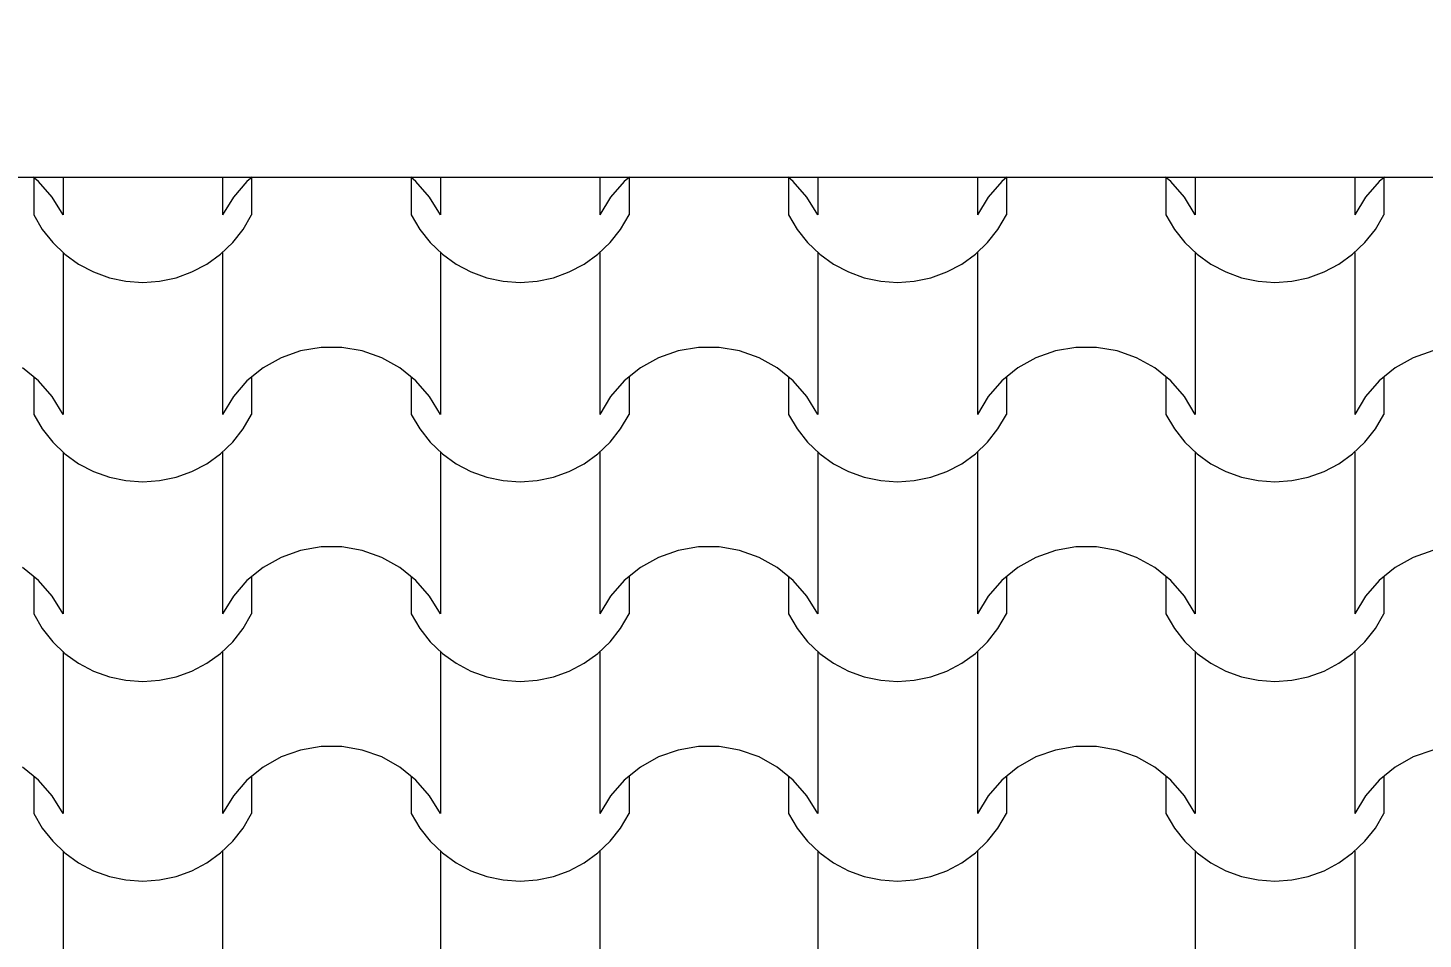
# Model space of a CAD drawing. Header units: millimetres. Extents: x 318905 to 439572, y -5133 to 105868.
# Drawn here: x 393207 to 394259, y 7061 to 7747 of the extents above; entities that cross this region are included whole.
import ezdxf

# ---------------------------------------------------------------- set-up
doc = ezdxf.new("R2010")
doc.units = ezdxf.units.MM
doc.header["$MEASUREMENT"] = 0
for name, color, linetype, lineweight in [('0_Stylo_No__98', 154, 'Continuous', 0), ('2D -  Dessin général_Stylo_No__1', 7, 'Continuous', 5), ('OMBRES_Stylo_No__1', 7, 'Continuous', 5)]:
    doc.layers.add(name, color=color, linetype=linetype, lineweight=lineweight)
doc.layers.add('OMBRES_Stylo_No__82', color=7, linetype='Continuous', lineweight=13, true_color=0xaaaaaa)
doc.styles.add('STYLE_GENERE_3', font='')
doc.styles.get('STYLE_GENERE_3').set_extended_font_data('Arial')
doc.dimstyles.new('STYLE_GENERE__1', dxfattribs={"dimtxt": 200, "dimasz": 142.5, "dimexe": 0.18, "dimexo": 500, "dimgap": 0.09, "dimtad": 0, "dimtih": 1, "dimtoh": 1, "dimlfac": 0.001, "dimzin": 0, "dimdsep": 46, "dimtxsty": 'STYLE_GENERE_3', "dimblk": 'ARROWHEAD_6', "dimblk1": 'ARROWHEAD_6', "dimblk2": 'ARROWHEAD_6', "dimcen": 0.09, "dimclrd": 154, "dimclre": 154, "dimclrt": 154, "dimazin": 0, "dimtfac": 1, "dimtdec": 4, "dimtmove": 0, "dimatfit": 3, "dimfxl": 0, "dimtolj": 1, "dimtzin": 0, "dimarcsym": 0})

# ---------------------------------------------------------------- blocks, each defined once
blk = doc.blocks.new('*X111')
at = {"layer": 'OMBRES_Stylo_No__82', "linetype": 'Continuous'}
for p, q in [((393215.1, 7631.3), (393211.1, 7634.5)), ((393211.5, 7634.2), (393211.5, 7606.2)), ((393225.3, 7619.5), (393215.1, 7631.3)), ((393233.5, 7634.5), (393233.5, 7606.2)), ((393353.7, 7634.5), (393353.7, 7606.2)), ((393372.1, 7631.3), (393361.9, 7619.5)), ((393376.1, 7634.5), (393372.1, 7631.3)), ((393375.7, 7634.2), (393375.7, 7606.2)), ((393499.5, 7631.3), (393495.6, 7634.5)), ((393496, 7634.2), (393496, 7606.2)), ((393509.8, 7619.5), (393499.5, 7631.3)), ((393518, 7634.5), (393518, 7606.2)), ((393638.2, 7634.5), (393638.2, 7606.2)), ((393656.6, 7631.3), (393646.3, 7619.5)), ((393660.5, 7634.5), (393656.6, 7631.3)), ((393660.2, 7634.2), (393660.2, 7606.2)), ((393784, 7631.3), (393780.1, 7634.5)), ((393780.4, 7634.2), (393780.4, 7606.2)), ((393794.3, 7619.5), (393784, 7631.3)), ((393802.4, 7634.5), (393802.4, 7606.2)), ((393922.7, 7634.5), (393922.7, 7606.2)), ((393941.1, 7631.3), (393930.8, 7619.5)), ((393945, 7634.5), (393941.1, 7631.3)), ((393944.7, 7634.2), (393944.7, 7606.2)), ((394068.5, 7631.3), (394064.6, 7634.5)), ((394064.9, 7634.2), (394064.9, 7606.2)), ((394078.8, 7619.5), (394068.5, 7631.3)), ((394086.9, 7634.5), (394086.9, 7606.2)), ((394207.2, 7634.5), (394207.2, 7606.2)), ((394225.6, 7631.3), (394215.3, 7619.5)), ((394229.5, 7634.5), (394225.6, 7631.3)), ((394229.2, 7634.2), (394229.2, 7606.2)), ((393233.5, 7606.2), (393225.3, 7619.5)), ((393361.9, 7619.5), (393353.7, 7606.2)), ((393518, 7606.2), (393509.8, 7619.5)), ((393646.3, 7619.5), (393638.2, 7606.2)), ((393802.4, 7606.2), (393794.3, 7619.5)), ((393930.8, 7619.5), (393922.7, 7606.2)), ((394086.9, 7606.2), (394078.8, 7619.5)), ((394215.3, 7619.5), (394207.2, 7606.2)), ((393211.5, 7606.2), (393217.9, 7595.2)), ((393369.3, 7595.2), (393375.7, 7606.2)), ((393496, 7606.2), (393502.4, 7595.2)), ((393653.8, 7595.2), (393660.2, 7606.2)), ((393780.4, 7606.2), (393786.9, 7595.2)), ((393938.2, 7595.2), (393944.7, 7606.2)), ((394064.9, 7606.2), (394071.4, 7595.2)), ((394222.7, 7595.2), (394229.2, 7606.2)), ((393217.9, 7595.2), (393225.8, 7585.3)), ((393361.4, 7585.3), (393369.3, 7595.2)), ((393502.4, 7595.2), (393510.3, 7585.3)), ((393645.9, 7585.3), (393653.8, 7595.2)), ((393786.9, 7595.2), (393794.8, 7585.3)), ((393930.4, 7585.3), (393938.2, 7595.2)), ((394071.4, 7595.2), (394079.2, 7585.3)), ((394214.8, 7585.3), (394222.7, 7595.2)), ((393225.8, 7585.3), (393235, 7576.5)), ((393352.2, 7576.5), (393361.4, 7585.3)), ((393510.3, 7585.3), (393519.5, 7576.5)), ((393636.7, 7576.5), (393645.9, 7585.3)), ((393794.8, 7585.3), (393804, 7576.5)), ((393921.2, 7576.5), (393930.4, 7585.3)), ((394079.2, 7585.3), (394088.4, 7576.5)), ((394205.6, 7576.5), (394214.8, 7585.3)), ((393233.5, 7577.8), (393233.5, 7516.8)), ((393235, 7576.5), (393245.3, 7569.1)), ((393341.9, 7569.1), (393352.2, 7576.5)), ((393353.7, 7577.8), (393353.7, 7516.8)), ((393518, 7577.8), (393518, 7516.8)), ((393519.5, 7576.5), (393529.8, 7569.1)), ((393626.4, 7569.1), (393636.7, 7576.5)), ((393638.2, 7577.8), (393638.2, 7516.8)), ((393802.4, 7577.8), (393802.4, 7516.8)), ((393804, 7576.5), (393814.3, 7569.1)), ((393910.9, 7569.1), (393921.2, 7576.5)), ((393922.7, 7577.8), (393922.7, 7516.8)), ((394086.9, 7577.8), (394086.9, 7516.8)), ((394088.4, 7576.5), (394098.7, 7569.1)), ((394195.3, 7569.1), (394205.6, 7576.5)), ((394207.2, 7577.8), (394207.2, 7516.8)), ((393245.3, 7569.1), (393256.5, 7563.1)), ((393256.5, 7563.1), (393268.5, 7558.8)), ((393318.7, 7558.8), (393330.7, 7563.1)), ((393330.7, 7563.1), (393341.9, 7569.1)), ((393529.8, 7569.1), (393541, 7563.1)), ((393541, 7563.1), (393553, 7558.8)), ((393603.2, 7558.8), (393615.1, 7563.1)), ((393615.1, 7563.1), (393626.4, 7569.1)), ((393814.3, 7569.1), (393825.5, 7563.1)), ((393825.5, 7563.1), (393837.5, 7558.8)), ((393887.7, 7558.8), (393899.6, 7563.1)), ((393899.6, 7563.1), (393910.9, 7569.1)), ((394098.7, 7569.1), (394110, 7563.1)), ((394110, 7563.1), (394121.9, 7558.8)), ((394172.1, 7558.8), (394184.1, 7563.1)), ((394184.1, 7563.1), (394195.3, 7569.1)), ((393268.5, 7558.8), (393280.9, 7556.2)), ((393280.9, 7556.2), (393293.6, 7555.3)), ((393293.6, 7555.3), (393306.3, 7556.2)), ((393306.3, 7556.2), (393318.7, 7558.8)), ((393553, 7558.8), (393565.4, 7556.2)), ((393565.4, 7556.2), (393578.1, 7555.3)), ((393578.1, 7555.3), (393590.8, 7556.2)), ((393590.8, 7556.2), (393603.2, 7558.8)), ((393837.5, 7558.8), (393849.9, 7556.2)), ((393849.9, 7556.2), (393862.6, 7555.3)), ((393862.6, 7555.3), (393875.2, 7556.2)), ((393875.2, 7556.2), (393887.7, 7558.8)), ((394121.9, 7558.8), (394134.4, 7556.2)), ((394134.4, 7556.2), (394147, 7555.3)), ((394147, 7555.3), (394159.7, 7556.2)), ((394159.7, 7556.2), (394172.1, 7558.8)), ((393233.5, 7516.8), (393233.5, 7455.8)), ((393353.7, 7516.8), (393353.7, 7455.8)), ((393518, 7516.8), (393518, 7455.8)), ((393638.2, 7516.8), (393638.2, 7455.8)), ((393802.4, 7516.8), (393802.4, 7455.8)), ((393922.7, 7516.8), (393922.7, 7455.8)), ((394086.9, 7516.8), (394086.9, 7455.8)), ((394207.2, 7516.8), (394207.2, 7455.8)), ((393397.9, 7498.5), (393384.3, 7490.8)), ((393412.6, 7503.7), (393397.9, 7498.5)), ((393428, 7506.3), (393412.6, 7503.7)), ((393435.8, 7506.3), (393428, 7506.3)), ((393443.7, 7506.3), (393435.8, 7506.3)), ((393459.1, 7503.7), (393443.7, 7506.3)), ((393473.8, 7498.5), (393459.1, 7503.7)), ((393487.4, 7490.8), (393473.8, 7498.5)), ((393682.4, 7498.5), (393668.7, 7490.8)), ((393697.1, 7503.7), (393682.4, 7498.5)), ((393712.5, 7506.3), (393697.1, 7503.7)), ((393720.3, 7506.3), (393712.5, 7506.3)), ((393728.1, 7506.3), (393720.3, 7506.3)), ((393743.5, 7503.7), (393728.1, 7506.3)), ((393758.3, 7498.5), (393743.5, 7503.7)), ((393771.9, 7490.8), (393758.3, 7498.5)), ((393966.9, 7498.5), (393953.2, 7490.8)), ((393981.6, 7503.7), (393966.9, 7498.5)), ((393997, 7506.3), (393981.6, 7503.7)), ((394004.8, 7506.3), (393997, 7506.3)), ((394012.6, 7506.3), (394004.8, 7506.3)), ((394028, 7503.7), (394012.6, 7506.3)), ((394042.7, 7498.5), (394028, 7503.7)), ((394056.4, 7490.8), (394042.7, 7498.5)), ((394251.3, 7498.5), (394237.7, 7490.8)), ((394266.1, 7503.7), (394251.3, 7498.5)), ((393215.1, 7481), (393202.9, 7490.8)), ((393384.3, 7490.8), (393372.1, 7481)), ((393499.5, 7481), (393487.4, 7490.8)), ((393668.7, 7490.8), (393656.6, 7481)), ((393784, 7481), (393771.9, 7490.8)), ((393953.2, 7490.8), (393941.1, 7481)), ((394068.5, 7481), (394056.4, 7490.8)), ((394237.7, 7490.8), (394225.6, 7481)), ((393211.5, 7483.9), (393211.5, 7455.8)), ((393225.3, 7469.2), (393215.1, 7481)), ((393372.1, 7481), (393361.9, 7469.2)), ((393375.7, 7483.9), (393375.7, 7455.8)), ((393496, 7483.9), (393496, 7455.8)), ((393509.8, 7469.2), (393499.5, 7481)), ((393656.6, 7481), (393646.3, 7469.2)), ((393660.2, 7483.9), (393660.2, 7455.8)), ((393780.4, 7483.9), (393780.4, 7455.8)), ((393794.3, 7469.2), (393784, 7481)), ((393941.1, 7481), (393930.8, 7469.2)), ((393944.7, 7483.9), (393944.7, 7455.8)), ((394064.9, 7483.9), (394064.9, 7455.8)), ((394078.8, 7469.2), (394068.5, 7481)), ((394225.6, 7481), (394215.3, 7469.2)), ((394229.2, 7483.9), (394229.2, 7455.8)), ((393233.5, 7455.8), (393225.3, 7469.2)), ((393361.9, 7469.2), (393353.7, 7455.8)), ((393518, 7455.8), (393509.8, 7469.2)), ((393646.3, 7469.2), (393638.2, 7455.8)), ((393802.4, 7455.8), (393794.3, 7469.2)), ((393930.8, 7469.2), (393922.7, 7455.8)), ((394086.9, 7455.8), (394078.8, 7469.2)), ((394215.3, 7469.2), (394207.2, 7455.8)), ((393211.5, 7455.8), (393217.9, 7444.9)), ((393369.3, 7444.9), (393375.7, 7455.8)), ((393496, 7455.8), (393502.4, 7444.9)), ((393653.8, 7444.9), (393660.2, 7455.8)), ((393780.4, 7455.8), (393786.9, 7444.9)), ((393938.2, 7444.9), (393944.7, 7455.8)), ((394064.9, 7455.8), (394071.4, 7444.9)), ((394222.7, 7444.9), (394229.2, 7455.8)), ((393217.9, 7444.9), (393225.8, 7434.9)), ((393361.4, 7434.9), (393369.3, 7444.9)), ((393502.4, 7444.9), (393510.3, 7434.9)), ((393645.9, 7434.9), (393653.8, 7444.9)), ((393786.9, 7444.9), (393794.8, 7434.9)), ((393930.4, 7434.9), (393938.2, 7444.9)), ((394071.4, 7444.9), (394079.2, 7434.9)), ((394214.8, 7434.9), (394222.7, 7444.9)), ((393225.8, 7434.9), (393235, 7426.2)), ((393233.5, 7427.4), (393233.5, 7366.5)), ((393235, 7426.2), (393245.3, 7418.7)), ((393341.9, 7418.7), (393352.2, 7426.2)), ((393352.2, 7426.2), (393361.4, 7434.9)), ((393353.7, 7427.4), (393353.7, 7366.5)), ((393510.3, 7434.9), (393519.5, 7426.2)), ((393518, 7427.4), (393518, 7366.5)), ((393519.5, 7426.2), (393529.8, 7418.7)), ((393626.4, 7418.7), (393636.7, 7426.2)), ((393636.7, 7426.2), (393645.9, 7434.9)), ((393638.2, 7427.4), (393638.2, 7366.5)), ((393794.8, 7434.9), (393804, 7426.2)), ((393802.4, 7427.4), (393802.4, 7366.5)), ((393804, 7426.2), (393814.3, 7418.7)), ((393910.9, 7418.7), (393921.2, 7426.2)), ((393921.2, 7426.2), (393930.4, 7434.9)), ((393922.7, 7427.4), (393922.7, 7366.5)), ((394079.2, 7434.9), (394088.4, 7426.2)), ((394086.9, 7427.4), (394086.9, 7366.5)), ((394088.4, 7426.2), (394098.7, 7418.7)), ((394195.3, 7418.7), (394205.6, 7426.2)), ((394205.6, 7426.2), (394214.8, 7434.9)), ((394207.2, 7427.4), (394207.2, 7366.5)), ((393245.3, 7418.7), (393256.5, 7412.8)), ((393330.7, 7412.8), (393341.9, 7418.7)), ((393529.8, 7418.7), (393541, 7412.8)), ((393615.1, 7412.8), (393626.4, 7418.7)), ((393814.3, 7418.7), (393825.5, 7412.8)), ((393899.6, 7412.8), (393910.9, 7418.7)), ((394098.7, 7418.7), (394110, 7412.8)), ((394184.1, 7412.8), (394195.3, 7418.7)), ((393256.5, 7412.8), (393268.5, 7408.5)), ((393268.5, 7408.5), (393280.9, 7405.9)), ((393280.9, 7405.9), (393293.6, 7405)), ((393293.6, 7405), (393306.3, 7405.9)), ((393306.3, 7405.9), (393318.7, 7408.5)), ((393318.7, 7408.5), (393330.7, 7412.8)), ((393541, 7412.8), (393553, 7408.5)), ((393553, 7408.5), (393565.4, 7405.9)), ((393565.4, 7405.9), (393578.1, 7405)), ((393578.1, 7405), (393590.8, 7405.9)), ((393590.8, 7405.9), (393603.2, 7408.5)), ((393603.2, 7408.5), (393615.1, 7412.8)), ((393825.5, 7412.8), (393837.5, 7408.5)), ((393837.5, 7408.5), (393849.9, 7405.9)), ((393849.9, 7405.9), (393862.6, 7405)), ((393862.6, 7405), (393875.2, 7405.9)), ((393875.2, 7405.9), (393887.7, 7408.5)), ((393887.7, 7408.5), (393899.6, 7412.8)), ((394110, 7412.8), (394121.9, 7408.5)), ((394121.9, 7408.5), (394134.4, 7405.9)), ((394134.4, 7405.9), (394147, 7405)), ((394147, 7405), (394159.7, 7405.9)), ((394159.7, 7405.9), (394172.1, 7408.5)), ((394172.1, 7408.5), (394184.1, 7412.8)), ((393233.5, 7366.5), (393233.5, 7305.5)), ((393353.7, 7366.5), (393353.7, 7305.5)), ((393518, 7366.5), (393518, 7305.5)), ((393638.2, 7366.5), (393638.2, 7305.5)), ((393802.4, 7366.5), (393802.4, 7305.5)), ((393922.7, 7366.5), (393922.7, 7305.5)), ((394086.9, 7366.5), (394086.9, 7305.5)), ((394207.2, 7366.5), (394207.2, 7305.5)), ((393412.6, 7353.4), (393397.9, 7348.1)), ((393428, 7356), (393412.6, 7353.4)), ((393435.8, 7356), (393428, 7356)), ((393443.7, 7356), (393435.8, 7356)), ((393459.1, 7353.4), (393443.7, 7356)), ((393473.8, 7348.1), (393459.1, 7353.4)), ((393697.1, 7353.4), (393682.4, 7348.1)), ((393712.5, 7356), (393697.1, 7353.4)), ((393720.3, 7356), (393712.5, 7356)), ((393728.1, 7356), (393720.3, 7356)), ((393743.5, 7353.4), (393728.1, 7356)), ((393758.3, 7348.1), (393743.5, 7353.4)), ((393981.6, 7353.4), (393966.9, 7348.1)), ((393997, 7356), (393981.6, 7353.4)), ((394004.8, 7356), (393997, 7356)), ((394012.6, 7356), (394004.8, 7356)), ((394028, 7353.4), (394012.6, 7356)), ((394042.7, 7348.1), (394028, 7353.4)), ((394266.1, 7353.4), (394251.3, 7348.1)), ((393397.9, 7348.1), (393384.3, 7340.5)), ((393487.4, 7340.5), (393473.8, 7348.1)), ((393682.4, 7348.1), (393668.7, 7340.5)), ((393771.9, 7340.5), (393758.3, 7348.1)), ((393966.9, 7348.1), (393953.2, 7340.5)), ((394056.4, 7340.5), (394042.7, 7348.1)), ((394251.3, 7348.1), (394237.7, 7340.5)), ((393215.1, 7330.6), (393202.9, 7340.5)), ((393211.5, 7333.5), (393211.5, 7305.5)), ((393225.3, 7318.8), (393215.1, 7330.6)), ((393372.1, 7330.6), (393361.9, 7318.8)), ((393384.3, 7340.5), (393372.1, 7330.6)), ((393375.7, 7333.5), (393375.7, 7305.5)), ((393499.5, 7330.6), (393487.4, 7340.5)), ((393496, 7333.5), (393496, 7305.5)), ((393509.8, 7318.8), (393499.5, 7330.6)), ((393656.6, 7330.6), (393646.3, 7318.8)), ((393668.7, 7340.5), (393656.6, 7330.6)), ((393660.2, 7333.5), (393660.2, 7305.5)), ((393784, 7330.6), (393771.9, 7340.5)), ((393780.4, 7333.5), (393780.4, 7305.5)), ((393794.3, 7318.8), (393784, 7330.6)), ((393941.1, 7330.6), (393930.8, 7318.8)), ((393953.2, 7340.5), (393941.1, 7330.6)), ((393944.7, 7333.5), (393944.7, 7305.5)), ((394068.5, 7330.6), (394056.4, 7340.5)), ((394064.9, 7333.5), (394064.9, 7305.5)), ((394078.8, 7318.8), (394068.5, 7330.6)), ((394225.6, 7330.6), (394215.3, 7318.8)), ((394237.7, 7340.5), (394225.6, 7330.6)), ((394229.2, 7333.5), (394229.2, 7305.5)), ((393233.5, 7305.5), (393225.3, 7318.8)), ((393361.9, 7318.8), (393353.7, 7305.5)), ((393518, 7305.5), (393509.8, 7318.8)), ((393646.3, 7318.8), (393638.2, 7305.5)), ((393802.4, 7305.5), (393794.3, 7318.8)), ((393930.8, 7318.8), (393922.7, 7305.5)), ((394086.9, 7305.5), (394078.8, 7318.8)), ((394215.3, 7318.8), (394207.2, 7305.5)), ((393211.5, 7305.5), (393217.9, 7294.5)), ((393369.3, 7294.5), (393375.7, 7305.5)), ((393496, 7305.5), (393502.4, 7294.5)), ((393653.8, 7294.5), (393660.2, 7305.5)), ((393780.4, 7305.5), (393786.9, 7294.5)), ((393938.2, 7294.5), (393944.7, 7305.5)), ((394064.9, 7305.5), (394071.4, 7294.5)), ((394222.7, 7294.5), (394229.2, 7305.5)), ((393217.9, 7294.5), (393225.8, 7284.6)), ((393361.4, 7284.6), (393369.3, 7294.5)), ((393502.4, 7294.5), (393510.3, 7284.6)), ((393645.9, 7284.6), (393653.8, 7294.5)), ((393786.9, 7294.5), (393794.8, 7284.6)), ((393930.4, 7284.6), (393938.2, 7294.5)), ((394071.4, 7294.5), (394079.2, 7284.6)), ((394214.8, 7284.6), (394222.7, 7294.5)), ((393225.8, 7284.6), (393235, 7275.8)), ((393352.2, 7275.8), (393361.4, 7284.6)), ((393510.3, 7284.6), (393519.5, 7275.8)), ((393636.7, 7275.8), (393645.9, 7284.6)), ((393794.8, 7284.6), (393804, 7275.8)), ((393921.2, 7275.8), (393930.4, 7284.6)), ((394079.2, 7284.6), (394088.4, 7275.8)), ((394205.6, 7275.8), (394214.8, 7284.6)), ((393233.5, 7277.1), (393233.5, 7216.1)), ((393235, 7275.8), (393245.3, 7268.4)), ((393245.3, 7268.4), (393256.5, 7262.5)), ((393330.7, 7262.5), (393341.9, 7268.4)), ((393341.9, 7268.4), (393352.2, 7275.8)), ((393353.7, 7277.1), (393353.7, 7216.1)), ((393518, 7277.1), (393518, 7216.1)), ((393519.5, 7275.8), (393529.8, 7268.4)), ((393529.8, 7268.4), (393541, 7262.5)), ((393615.1, 7262.5), (393626.4, 7268.4)), ((393626.4, 7268.4), (393636.7, 7275.8)), ((393638.2, 7277.1), (393638.2, 7216.1)), ((393802.4, 7277.1), (393802.4, 7216.1)), ((393804, 7275.8), (393814.3, 7268.4)), ((393814.3, 7268.4), (393825.5, 7262.5)), ((393899.6, 7262.5), (393910.9, 7268.4)), ((393910.9, 7268.4), (393921.2, 7275.8)), ((393922.7, 7277.1), (393922.7, 7216.1)), ((394086.9, 7277.1), (394086.9, 7216.1)), ((394088.4, 7275.8), (394098.7, 7268.4)), ((394098.7, 7268.4), (394110, 7262.5)), ((394184.1, 7262.5), (394195.3, 7268.4)), ((394195.3, 7268.4), (394205.6, 7275.8)), ((394207.2, 7277.1), (394207.2, 7216.1)), ((393256.5, 7262.5), (393268.5, 7258.2)), ((393268.5, 7258.2), (393280.9, 7255.5)), ((393306.3, 7255.5), (393318.7, 7258.2)), ((393318.7, 7258.2), (393330.7, 7262.5)), ((393541, 7262.5), (393553, 7258.2)), ((393553, 7258.2), (393565.4, 7255.5)), ((393590.8, 7255.5), (393603.2, 7258.2)), ((393603.2, 7258.2), (393615.1, 7262.5)), ((393825.5, 7262.5), (393837.5, 7258.2)), ((393837.5, 7258.2), (393849.9, 7255.5)), ((393875.2, 7255.5), (393887.7, 7258.2)), ((393887.7, 7258.2), (393899.6, 7262.5)), ((394110, 7262.5), (394121.9, 7258.2)), ((394121.9, 7258.2), (394134.4, 7255.5)), ((394159.7, 7255.5), (394172.1, 7258.2)), ((394172.1, 7258.2), (394184.1, 7262.5)), ((393280.9, 7255.5), (393293.6, 7254.7)), ((393293.6, 7254.7), (393306.3, 7255.5)), ((393565.4, 7255.5), (393578.1, 7254.7)), ((393578.1, 7254.7), (393590.8, 7255.5)), ((393849.9, 7255.5), (393862.6, 7254.7)), ((393862.6, 7254.7), (393875.2, 7255.5)), ((394134.4, 7255.5), (394147, 7254.7)), ((394147, 7254.7), (394159.7, 7255.5)), ((393233.5, 7216.1), (393233.5, 7155.2)), ((393353.7, 7216.1), (393353.7, 7155.2)), ((393518, 7216.1), (393518, 7155.2)), ((393638.2, 7216.1), (393638.2, 7155.2)), ((393802.4, 7216.1), (393802.4, 7155.2)), ((393922.7, 7216.1), (393922.7, 7155.2)), ((394086.9, 7216.1), (394086.9, 7155.2)), ((394207.2, 7216.1), (394207.2, 7155.2)), ((393428, 7205.7), (393412.6, 7203)), ((393435.8, 7205.7), (393428, 7205.7)), ((393443.7, 7205.7), (393435.8, 7205.7)), ((393459.1, 7203), (393443.7, 7205.7)), ((393712.5, 7205.7), (393697.1, 7203)), ((393720.3, 7205.7), (393712.5, 7205.7)), ((393728.1, 7205.7), (393720.3, 7205.7)), ((393743.5, 7203), (393728.1, 7205.7)), ((393997, 7205.7), (393981.6, 7203)), ((394004.8, 7205.7), (393997, 7205.7)), ((394012.6, 7205.7), (394004.8, 7205.7)), ((394028, 7203), (394012.6, 7205.7)), ((393397.9, 7197.8), (393384.3, 7190.1)), ((393412.6, 7203), (393397.9, 7197.8)), ((393473.8, 7197.8), (393459.1, 7203)), ((393487.4, 7190.1), (393473.8, 7197.8)), ((393682.4, 7197.8), (393668.7, 7190.1)), ((393697.1, 7203), (393682.4, 7197.8)), ((393758.3, 7197.8), (393743.5, 7203)), ((393771.9, 7190.1), (393758.3, 7197.8)), ((393966.9, 7197.8), (393953.2, 7190.1)), ((393981.6, 7203), (393966.9, 7197.8)), ((394042.7, 7197.8), (394028, 7203)), ((394056.4, 7190.1), (394042.7, 7197.8)), ((394251.3, 7197.8), (394237.7, 7190.1)), ((394266.1, 7203), (394251.3, 7197.8)), ((393215.1, 7180.3), (393202.9, 7190.1)), ((393211.5, 7183.2), (393211.5, 7155.2)), ((393384.3, 7190.1), (393372.1, 7180.3)), ((393375.7, 7183.2), (393375.7, 7155.2)), ((393499.5, 7180.3), (393487.4, 7190.1)), ((393496, 7183.2), (393496, 7155.2)), ((393668.7, 7190.1), (393656.6, 7180.3)), ((393660.2, 7183.2), (393660.2, 7155.2)), ((393784, 7180.3), (393771.9, 7190.1)), ((393780.4, 7183.2), (393780.4, 7155.2)), ((393953.2, 7190.1), (393941.1, 7180.3)), ((393944.7, 7183.2), (393944.7, 7155.2)), ((394068.5, 7180.3), (394056.4, 7190.1)), ((394064.9, 7183.2), (394064.9, 7155.2)), ((394237.7, 7190.1), (394225.6, 7180.3)), ((394229.2, 7183.2), (394229.2, 7155.2)), ((393225.3, 7168.5), (393215.1, 7180.3)), ((393372.1, 7180.3), (393361.9, 7168.5)), ((393509.8, 7168.5), (393499.5, 7180.3)), ((393656.6, 7180.3), (393646.3, 7168.5)), ((393794.3, 7168.5), (393784, 7180.3)), ((393941.1, 7180.3), (393930.8, 7168.5)), ((394078.8, 7168.5), (394068.5, 7180.3)), ((394225.6, 7180.3), (394215.3, 7168.5)), ((393233.5, 7155.2), (393225.3, 7168.5)), ((393361.9, 7168.5), (393353.7, 7155.2)), ((393518, 7155.2), (393509.8, 7168.5)), ((393646.3, 7168.5), (393638.2, 7155.2)), ((393802.4, 7155.2), (393794.3, 7168.5)), ((393930.8, 7168.5), (393922.7, 7155.2)), ((394086.9, 7155.2), (394078.8, 7168.5)), ((394215.3, 7168.5), (394207.2, 7155.2)), ((393211.5, 7155.2), (393217.9, 7144.2)), ((393369.3, 7144.2), (393375.7, 7155.2)), ((393496, 7155.2), (393502.4, 7144.2)), ((393653.8, 7144.2), (393660.2, 7155.2)), ((393780.4, 7155.2), (393786.9, 7144.2)), ((393938.2, 7144.2), (393944.7, 7155.2)), ((394064.9, 7155.2), (394071.4, 7144.2)), ((394222.7, 7144.2), (394229.2, 7155.2)), ((393217.9, 7144.2), (393225.8, 7134.3)), ((393361.4, 7134.3), (393369.3, 7144.2)), ((393502.4, 7144.2), (393510.3, 7134.3)), ((393645.9, 7134.3), (393653.8, 7144.2)), ((393786.9, 7144.2), (393794.8, 7134.3)), ((393930.4, 7134.3), (393938.2, 7144.2)), ((394071.4, 7144.2), (394079.2, 7134.3)), ((394214.8, 7134.3), (394222.7, 7144.2)), ((393225.8, 7134.3), (393235, 7125.5)), ((393352.2, 7125.5), (393361.4, 7134.3)), ((393510.3, 7134.3), (393519.5, 7125.5)), ((393636.7, 7125.5), (393645.9, 7134.3)), ((393794.8, 7134.3), (393804, 7125.5)), ((393921.2, 7125.5), (393930.4, 7134.3)), ((394079.2, 7134.3), (394088.4, 7125.5)), ((394205.6, 7125.5), (394214.8, 7134.3)), ((393233.5, 7126.8), (393233.5, 7065.8)), ((393235, 7125.5), (393245.3, 7118.1)), ((393341.9, 7118.1), (393352.2, 7125.5)), ((393353.7, 7126.8), (393353.7, 7065.8)), ((393518, 7126.8), (393518, 7065.8)), ((393519.5, 7125.5), (393529.8, 7118.1)), ((393626.4, 7118.1), (393636.7, 7125.5)), ((393638.2, 7126.8), (393638.2, 7065.8)), ((393802.4, 7126.8), (393802.4, 7065.8)), ((393804, 7125.5), (393814.3, 7118.1)), ((393910.9, 7118.1), (393921.2, 7125.5)), ((393922.7, 7126.8), (393922.7, 7065.8)), ((394086.9, 7126.8), (394086.9, 7065.8)), ((394088.4, 7125.5), (394098.7, 7118.1)), ((394195.3, 7118.1), (394205.6, 7125.5)), ((394207.2, 7126.8), (394207.2, 7065.8)), ((393245.3, 7118.1), (393256.5, 7112.1)), ((393256.5, 7112.1), (393268.5, 7107.8)), ((393318.7, 7107.8), (393330.7, 7112.1)), ((393330.7, 7112.1), (393341.9, 7118.1)), ((393529.8, 7118.1), (393541, 7112.1)), ((393541, 7112.1), (393553, 7107.8)), ((393603.2, 7107.8), (393615.1, 7112.1)), ((393615.1, 7112.1), (393626.4, 7118.1)), ((393814.3, 7118.1), (393825.5, 7112.1)), ((393825.5, 7112.1), (393837.5, 7107.8)), ((393887.7, 7107.8), (393899.6, 7112.1)), ((393899.6, 7112.1), (393910.9, 7118.1)), ((394098.7, 7118.1), (394110, 7112.1)), ((394110, 7112.1), (394121.9, 7107.8)), ((394172.1, 7107.8), (394184.1, 7112.1)), ((394184.1, 7112.1), (394195.3, 7118.1)), ((393268.5, 7107.8), (393280.9, 7105.2)), ((393280.9, 7105.2), (393293.6, 7104.3)), ((393293.6, 7104.3), (393306.3, 7105.2)), ((393306.3, 7105.2), (393318.7, 7107.8)), ((393553, 7107.8), (393565.4, 7105.2)), ((393565.4, 7105.2), (393578.1, 7104.3)), ((393578.1, 7104.3), (393590.8, 7105.2)), ((393590.8, 7105.2), (393603.2, 7107.8)), ((393837.5, 7107.8), (393849.9, 7105.2)), ((393849.9, 7105.2), (393862.6, 7104.3)), ((393862.6, 7104.3), (393875.2, 7105.2)), ((393875.2, 7105.2), (393887.7, 7107.8)), ((394121.9, 7107.8), (394134.4, 7105.2)), ((394134.4, 7105.2), (394147, 7104.3)), ((394147, 7104.3), (394159.7, 7105.2)), ((394159.7, 7105.2), (394172.1, 7107.8)), ((393233.5, 7065.8), (393233.5, 7004.8)), ((393353.7, 7065.8), (393353.7, 7004.8)), ((393518, 7065.8), (393518, 7004.8)), ((393638.2, 7065.8), (393638.2, 7004.8)), ((393802.4, 7065.8), (393802.4, 7004.8)), ((393922.7, 7065.8), (393922.7, 7004.8)), ((394086.9, 7065.8), (394086.9, 7004.8)), ((394207.2, 7065.8), (394207.2, 7004.8))]:
    blk.add_line(p, q, dxfattribs=at)
blk = doc.blocks.new('Hachure_28', base_point=(0, 4000))
at = {"layer": 'OMBRES_Stylo_No__1', "linetype": 'Continuous'}
blk.add_line((391104.5, 7634.5), (399582.6, 7634.5), dxfattribs=at)
at = {"layer": 'OMBRES_Stylo_No__82', "linetype": 'Continuous'}
blk.add_blockref('*X111', (0, 0), dxfattribs=at)
blk = doc.blocks.new('*D131')
at = {"layer": '0_Stylo_No__98', "linetype": 'Continuous'}
for p, q in [((408082.7, 7634.5), (408082.7, 7747)), ((408157.7, 7559.5), (408007.7, 7709.5)), ((408223.3, 7634.5), (407582.7, 7634.5)), ((408082.7, 3678.3), (408082.7, 7634.5)), ((408082.7, -552.4), (408082.7, 3403.7)), ((408007.7, -477.4), (408157.7, -627.4)), ((408582.7, -552.4), (407942.1, -552.4)), ((408082.7, -664.9), (408082.7, -552.4))]:
    blk.add_line(p, q, dxfattribs=at)
at = {"layer": '0_Stylo_No__98', "insert": (407815.8, 3441), "char_height": 200, "attachment_point": 7, "style": 'STYLE_GENERE_3'}
blk.add_mtext('\\A1;{\\pql;\\fArial|b0|i0|c0|p34;8,19}', dxfattribs=at)
blk = doc.blocks.new('ARROWHEAD_6')
at = {"color": 0, "linetype": 'Continuous', "lineweight": 0}
for p, q in [((-0.5, -0.5), (0.5, 0.5)), ((0, 0), (-1, 0))]:
    blk.add_line(p, q, dxfattribs=at)

msp = doc.modelspace()

# ---------------------------------------------------------------- linework, layer by layer
at = {"layer": '2D -  Dessin général_Stylo_No__1', "linetype": 'Continuous'}
msp.add_line((391104.519, 7634.463), (406899.616, 7634.516), dxfattribs=at)

# ---------------------------------------------------------------- block references
at = {"layer": 'OMBRES_Stylo_No__82', "linetype": 'Continuous'}
msp.add_blockref('Hachure_28', (0, 4000), dxfattribs=at)

# ---------------------------------------------------------------- dimensions: what is measured, and where the dimension line sits
at = {"color": 154, "linetype": 'Continuous', "lineweight": 0}
dim = msp.add_linear_dim(base=(408082.725, 7634.463), p1=(408761.305, -552.434), p2=(391104.519, 7634.463), angle=90, dimstyle='STYLE_GENERE__1', dxfattribs=at)
dim.commit()
dim.dimension.update_dxf_attribs({"geometry": '*D131', "text_midpoint": (408110.923, 3541.014), "dimtype": 160})

doc.saveas('drawing.dxf')
